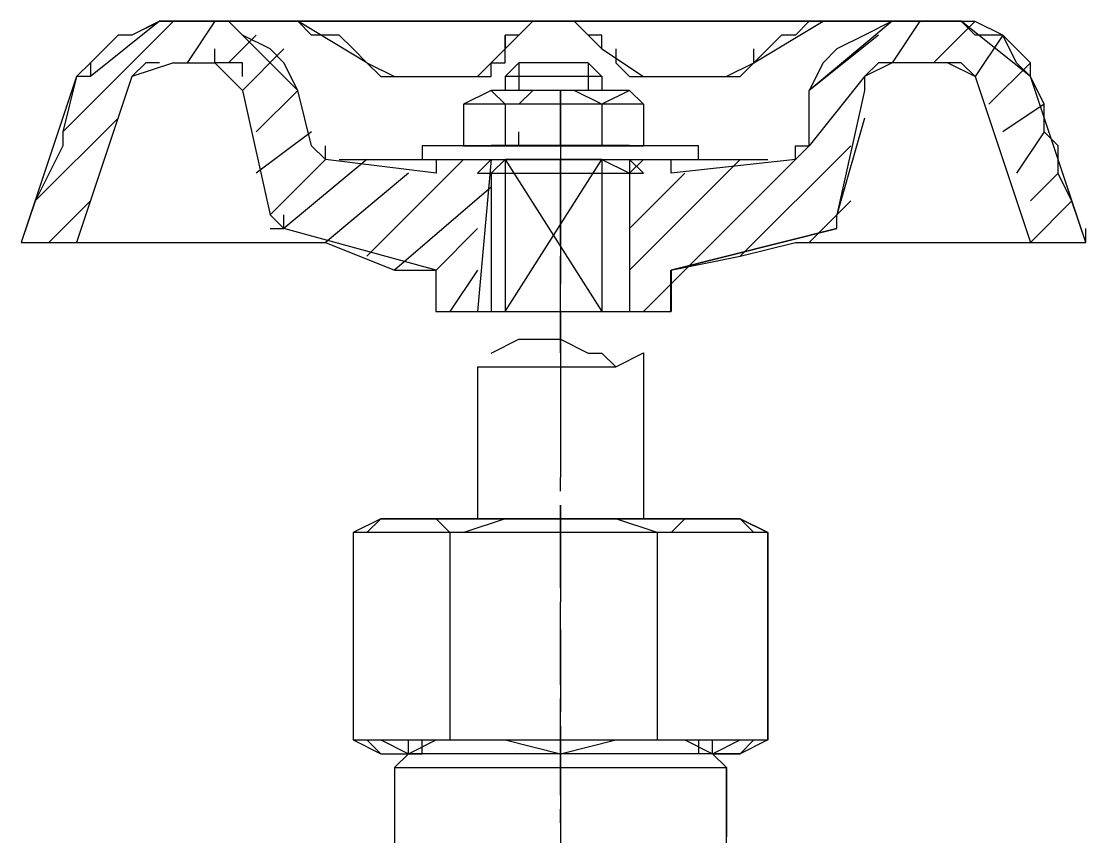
# Model space of a CAD drawing. Header units: millimetres. Extents: x -41310 to 13905, y 1865 to 89610.
# Drawn here: x 6081.9 to 6156.1, y 6088.6 to 6145.4 of the extents above; entities that cross this region are included whole.
import ezdxf

# ---------------------------------------------------------------- set-up
doc = ezdxf.new("R2010")
doc.units = ezdxf.units.MM
doc.layers.add('PDF_几何图形', color=7, linetype='Continuous')

msp = doc.modelspace()

# ---------------------------------------------------------------- linework, layer by layer
at = {"layer": 'PDF_几何图形', "extrusion": (-0.004685, -0.017452, 0.999837)}
for p, q in [((6092.47, 6145.439, 135.821), (6084.756, 6137.726, 135.65)), ((6091.505, 6145.439, 135.816), (6086.684, 6141.582, 135.726)), ((6091.504, 6145.434, 135.816), (6089.575, 6144.47, 135.79)), ((6091.505, 6145.439, 135.816), (6089.577, 6144.474, 135.79)), ((6148.396, 6145.434, 136.083), (6091.504, 6145.434, 135.816)), ((6091.505, 6145.439, 135.816), (6102.112, 6145.439, 135.866)), ((6146.469, 6145.439, 136.074), (6091.505, 6145.439, 135.816)), ((6095.363, 6145.439, 135.834), (6093.434, 6142.546, 135.775)), ((6096.327, 6145.439, 135.839), (6095.363, 6145.439, 135.834)), ((6097.291, 6144.474, 135.826), (6096.327, 6145.439, 135.839)), ((6101.149, 6140.617, 135.777), (6096.327, 6145.439, 135.839)), ((6105.97, 6142.546, 135.833), (6101.148, 6145.439, 135.861)), ((6102.113, 6144.474, 135.849), (6101.148, 6145.439, 135.861)), ((6102.112, 6145.439, 135.866), (6137.791, 6145.439, 136.033)), ((6117.541, 6145.439, 135.938), (6115.612, 6143.51, 135.895)), ((6117.541, 6145.439, 135.938), (6116.577, 6144.474, 135.917)), ((6120.434, 6145.439, 135.952), (6117.541, 6145.439, 135.938)), ((6119.469, 6145.439, 135.947), (6117.541, 6145.439, 135.938)), ((6119.469, 6145.439, 135.947), (6120.434, 6145.439, 135.952)), ((6122.362, 6143.51, 135.927), (6120.434, 6145.439, 135.952)), ((6121.398, 6144.474, 135.939), (6120.434, 6145.439, 135.952)), ((6132.97, 6142.546, 135.96), (6137.791, 6145.439, 136.033)), ((6136.826, 6145.439, 136.028), (6135.862, 6144.474, 136.007)), ((6142.612, 6145.439, 136.056), (6136.827, 6140.617, 135.944)), ((6146.469, 6145.438, 136.074), (6137.791, 6145.438, 136.033)), ((6142.612, 6145.439, 136.056), (6140.684, 6144.474, 136.03)), ((6144.541, 6145.439, 136.065), (6142.612, 6142.546, 136.005)), ((6148.398, 6145.439, 136.083), (6145.505, 6142.546, 136.019)), ((6147.433, 6145.439, 136.078), (6146.469, 6145.439, 136.074)), ((6148.398, 6144.474, 136.066), (6147.433, 6145.439, 136.078)), ((6152.255, 6141.582, 136.033), (6147.433, 6145.439, 136.078)), ((6150.325, 6144.47, 136.075), (6148.396, 6145.434, 136.083)), ((6088.611, 6144.47, 135.786), (6086.683, 6142.542, 135.743)), ((6088.613, 6144.474, 135.786), (6086.684, 6142.546, 135.743)), ((6089.575, 6144.47, 135.79), (6088.611, 6144.47, 135.786)), ((6089.577, 6144.474, 135.79), (6088.613, 6144.474, 135.786)), ((6098.255, 6144.475, 135.831), (6096.327, 6142.546, 135.788)), ((6099.22, 6143.51, 135.819), (6097.291, 6144.474, 135.826)), ((6104.041, 6144.474, 135.858), (6102.113, 6144.474, 135.849)), ((6105.005, 6143.51, 135.846), (6104.041, 6144.474, 135.858)), ((6115.612, 6143.51, 135.895), (6115.612, 6144.474, 135.912)), ((6116.577, 6144.474, 135.917), (6115.612, 6144.474, 135.912)), ((6115.612, 6144.474, 135.912), (6115.612, 6143.51, 135.895)), ((6122.362, 6144.474, 135.944), (6121.398, 6144.474, 135.939)), ((6122.362, 6143.51, 135.927), (6122.362, 6144.474, 135.944)), ((6134.898, 6144.474, 136.003), (6133.934, 6143.51, 135.981)), ((6135.862, 6144.474, 136.007), (6134.898, 6144.474, 136.003)), ((6141.648, 6144.475, 136.034), (6136.827, 6140.618, 135.944)), ((6140.684, 6144.474, 136.03), (6138.755, 6143.51, 136.004)), ((6150.326, 6144.475, 136.075), (6148.398, 6141.582, 136.015)), ((6150.326, 6144.474, 136.075), (6148.398, 6144.474, 136.066)), ((6152.253, 6142.542, 136.05), (6150.325, 6144.47, 136.075)), ((6151.291, 6142.546, 136.046), (6150.326, 6144.474, 136.075)), ((6095.363, 6142.546, 135.784), (6095.363, 6143.51, 135.801)), ((6100.184, 6143.51, 135.823), (6097.291, 6140.618, 135.759)), ((6100.184, 6142.546, 135.806), (6099.22, 6143.51, 135.819)), ((6105.97, 6142.546, 135.833), (6105.005, 6143.51, 135.846)), ((6115.612, 6143.51, 135.895), (6113.684, 6141.582, 135.853)), ((6115.613, 6142.546, 135.879), (6115.612, 6143.51, 135.895)), ((6122.362, 6143.51, 135.927), (6125.255, 6141.582, 135.907)), ((6123.327, 6143.51, 135.932), (6123.327, 6142.546, 135.915)), ((6132.97, 6142.546, 135.96), (6132.969, 6143.51, 135.977)), ((6133.934, 6143.51, 135.981), (6132.97, 6142.546, 135.96)), ((6138.755, 6143.51, 136.004), (6137.791, 6142.546, 135.983)), ((6086.683, 6142.542, 135.743), (6085.718, 6141.578, 135.722)), ((6086.684, 6142.546, 135.743), (6086.684, 6141.582, 135.726)), ((6092.47, 6142.546, 135.77), (6089.577, 6141.582, 135.74)), ((6090.541, 6142.546, 135.761), (6089.577, 6141.582, 135.74)), ((6091.506, 6142.546, 135.766), (6090.541, 6142.546, 135.761)), ((6092.47, 6142.546, 135.77), (6095.363, 6142.546, 135.784)), ((6096.327, 6142.546, 135.788), (6095.363, 6142.546, 135.784)), ((6095.363, 6142.546, 135.784), (6097.292, 6140.617, 135.759)), ((6097.291, 6142.546, 135.793), (6096.327, 6142.546, 135.788)), ((6097.291, 6141.582, 135.776), (6097.291, 6142.546, 135.793)), ((6101.149, 6140.617, 135.777), (6100.184, 6142.546, 135.806)), ((6105.97, 6142.546, 135.833), (6107.898, 6141.582, 135.826)), ((6105.97, 6142.546, 135.833), (6106.934, 6141.582, 135.821)), ((6114.648, 6141.582, 135.857), (6114.648, 6142.546, 135.874)), ((6114.648, 6142.546, 135.874), (6115.613, 6142.546, 135.879)), ((6116.577, 6142.546, 135.883), (6115.613, 6141.582, 135.862)), ((6116.577, 6142.546, 135.883), (6116.577, 6140.618, 135.849)), ((6121.398, 6142.546, 135.906), (6116.577, 6142.546, 135.883)), ((6121.398, 6142.546, 135.906), (6121.398, 6140.618, 135.872)), ((6121.398, 6142.546, 135.906), (6122.363, 6141.582, 135.893)), ((6123.327, 6142.546, 135.915), (6124.291, 6141.582, 135.902)), ((6131.041, 6141.582, 135.934), (6132.97, 6142.546, 135.96)), ((6132.005, 6141.582, 135.939), (6132.97, 6142.546, 135.96)), ((6137.791, 6142.546, 135.983), (6136.827, 6140.617, 135.944)), ((6141.648, 6142.546, 136.001), (6140.684, 6141.582, 135.979)), ((6142.612, 6142.546, 136.005), (6140.684, 6141.582, 135.979)), ((6142.612, 6142.546, 136.005), (6141.648, 6142.546, 136.001)), ((6146.469, 6142.546, 136.023), (6142.612, 6142.546, 136.005)), ((6147.434, 6142.546, 136.028), (6146.469, 6142.546, 136.023)), ((6148.398, 6141.582, 136.015), (6146.469, 6142.546, 136.023)), ((6148.398, 6141.582, 136.015), (6147.434, 6142.546, 136.028)), ((6152.255, 6142.546, 136.05), (6149.362, 6139.654, 135.986)), ((6152.255, 6141.582, 136.033), (6151.291, 6142.546, 136.046)), ((6152.253, 6141.578, 136.033), (6152.253, 6142.542, 136.05)), ((6085.72, 6141.582, 135.722), (6081.864, 6130.012, 135.502)), ((6085.718, 6141.578, 135.722), (6084.755, 6137.721, 135.65)), ((6086.684, 6141.582, 135.726), (6085.72, 6141.582, 135.722)), ((6089.577, 6141.582, 135.74), (6085.721, 6130.012, 135.52)), ((6106.934, 6141.582, 135.821), (6107.898, 6141.582, 135.826)), ((6107.898, 6141.582, 135.826), (6113.684, 6141.582, 135.853)), ((6113.684, 6141.582, 135.853), (6114.648, 6141.582, 135.857)), ((6115.613, 6141.582, 135.862), (6115.613, 6140.618, 135.845)), ((6122.363, 6141.582, 135.893), (6115.613, 6141.582, 135.862)), ((6122.363, 6141.582, 135.893), (6122.363, 6140.618, 135.877)), ((6124.291, 6141.582, 135.902), (6125.255, 6141.582, 135.907)), ((6125.255, 6141.582, 135.907), (6131.041, 6141.582, 135.934)), ((6131.041, 6141.582, 135.934), (6132.005, 6141.582, 135.939)), ((6140.684, 6141.582, 135.979), (6136.827, 6136.761, 135.877)), ((6140.684, 6141.582, 135.979), (6140.684, 6140.617, 135.962)), ((6148.398, 6141.582, 136.015), (6152.256, 6130.012, 135.832)), ((6153.218, 6139.649, 136.004), (6152.253, 6141.578, 136.033)), ((6156.113, 6130.012, 135.85), (6152.255, 6141.582, 136.033)), ((6097.292, 6140.617, 135.759), (6099.221, 6131.94, 135.617)), ((6101.149, 6140.618, 135.777), (6098.256, 6137.726, 135.713)), ((6102.113, 6136.761, 135.714), (6101.149, 6140.617, 135.777)), ((6114.648, 6140.617, 135.84), (6112.72, 6139.654, 135.815)), ((6124.291, 6140.618, 135.886), (6114.648, 6140.618, 135.84)), ((6115.613, 6139.654, 135.828), (6114.648, 6140.617, 135.84)), ((6117.541, 6140.617, 135.854), (6116.577, 6139.654, 135.833)), ((6119.47, 6140.617, 135.863), (6117.541, 6140.617, 135.854)), ((6120.434, 6140.617, 135.868), (6119.47, 6140.617, 135.863)), ((6119.47, 6137.726, 135.813), (6119.47, 6140.617, 135.863)), ((6119.47, 6140.617, 135.863), (6119.47, 6133.869, 135.745)), ((6122.363, 6139.654, 135.86), (6120.434, 6140.617, 135.868)), ((6124.291, 6140.617, 135.886), (6122.363, 6139.654, 135.86)), ((6125.256, 6139.654, 135.873), (6124.291, 6140.617, 135.886)), ((6136.827, 6136.761, 135.877), (6136.827, 6140.617, 135.944)), ((6140.684, 6140.618, 135.962), (6138.756, 6131.94, 135.802)), ((6115.613, 6139.654, 135.828), (6112.72, 6139.654, 135.815)), ((6112.72, 6139.654, 135.815), (6112.72, 6136.762, 135.764)), ((6116.577, 6139.654, 135.833), (6115.613, 6139.654, 135.828)), ((6115.613, 6139.654, 135.828), (6115.613, 6136.762, 135.778)), ((6122.363, 6139.654, 135.86), (6116.577, 6139.654, 135.833)), ((6125.256, 6139.654, 135.873), (6122.363, 6139.654, 135.86)), ((6122.363, 6139.654, 135.86), (6122.363, 6136.762, 135.809)), ((6125.256, 6139.654, 135.873), (6125.256, 6136.762, 135.823)), ((6153.22, 6139.654, 136.004), (6150.327, 6137.726, 135.957)), ((6153.218, 6137.721, 135.971), (6153.218, 6139.649, 136.004)), ((6088.613, 6138.69, 135.685), (6082.828, 6132.905, 135.557)), ((6140.684, 6138.69, 135.929), (6138.756, 6131.94, 135.802)), ((6084.755, 6137.721, 135.65), (6084.755, 6136.757, 135.633)), ((6102.113, 6137.726, 135.731), (6098.256, 6134.833, 135.663)), ((6116.577, 6136.761, 135.782), (6116.577, 6137.726, 135.799)), ((6119.47, 6136.761, 135.796), (6119.47, 6137.726, 135.813)), ((6153.22, 6137.726, 135.971), (6151.291, 6134.833, 135.911)), ((6154.182, 6136.757, 135.958), (6153.218, 6137.721, 135.971)), ((6084.755, 6136.757, 135.633), (6082.826, 6132.9, 135.557)), ((6102.113, 6136.761, 135.714), (6103.078, 6135.797, 135.702)), ((6103.078, 6135.797, 135.702), (6102.113, 6136.761, 135.714)), ((6103.078, 6135.797, 135.702), (6103.077, 6136.761, 135.719)), ((6114.649, 6136.761, 135.773), (6109.827, 6136.761, 135.751)), ((6109.827, 6136.761, 135.751), (6109.827, 6135.797, 135.734)), ((6112.72, 6136.761, 135.764), (6115.613, 6136.761, 135.778)), ((6112.72, 6136.761, 135.764), (6114.649, 6136.761, 135.773)), ((6124.292, 6136.762, 135.818), (6114.649, 6136.762, 135.773)), ((6114.649, 6136.761, 135.773), (6115.613, 6136.761, 135.778)), ((6115.613, 6136.761, 135.778), (6122.363, 6136.761, 135.809)), ((6116.577, 6136.761, 135.782), (6117.542, 6136.761, 135.787)), ((6117.542, 6136.761, 135.787), (6119.47, 6136.761, 135.796)), ((6119.47, 6136.761, 135.796), (6120.434, 6136.761, 135.8)), ((6120.434, 6136.761, 135.8), (6122.363, 6136.761, 135.809)), ((6122.363, 6136.761, 135.809), (6125.256, 6136.761, 135.823)), ((6122.363, 6136.761, 135.809), (6124.292, 6136.761, 135.818)), ((6124.292, 6136.761, 135.818), (6125.256, 6136.761, 135.823)), ((6129.113, 6136.761, 135.841), (6124.292, 6136.761, 135.818)), ((6129.113, 6135.797, 135.824), (6129.113, 6136.761, 135.841)), ((6139.72, 6136.761, 135.891), (6132.006, 6129.048, 135.72)), ((6135.863, 6135.797, 135.856), (6136.827, 6136.761, 135.877)), ((6135.863, 6135.797, 135.856), (6135.863, 6136.761, 135.873)), ((6135.863, 6136.761, 135.873), (6136.827, 6136.761, 135.877)), ((6154.183, 6134.829, 135.925), (6154.182, 6136.757, 135.958)), ((6103.078, 6135.797, 135.702), (6099.221, 6131.941, 135.617)), ((6105.97, 6135.797, 135.716), (6100.185, 6130.977, 135.604)), ((6110.792, 6134.833, 135.721), (6103.078, 6135.797, 135.702)), ((6104.042, 6135.797, 135.707), (6133.934, 6135.797, 135.847)), ((6112.72, 6135.797, 135.747), (6105.971, 6129.048, 135.598)), ((6110.792, 6135.797, 135.738), (6110.792, 6134.833, 135.721)), ((6114.649, 6135.797, 135.756), (6113.685, 6134.833, 135.735)), ((6114.649, 6135.797, 135.756), (6113.686, 6125.192, 135.567)), ((6115.613, 6135.797, 135.761), (6114.649, 6134.833, 135.739)), ((6114.649, 6135.797, 135.756), (6124.292, 6135.797, 135.801)), ((6115.613, 6135.797, 135.761), (6122.364, 6125.191, 135.607)), ((6115.613, 6135.797, 135.761), (6115.614, 6125.191, 135.576)), ((6122.363, 6135.797, 135.792), (6115.613, 6135.797, 135.761)), ((6122.363, 6135.797, 135.792), (6115.613, 6135.797, 135.761)), ((6115.614, 6125.191, 135.576), (6122.363, 6135.797, 135.792)), ((6119.471, 6130.012, 135.678), (6119.47, 6135.797, 135.779)), ((6122.363, 6135.797, 135.792), (6122.364, 6125.191, 135.607)), ((6122.363, 6135.797, 135.792), (6124.292, 6134.833, 135.785)), ((6132.006, 6135.797, 135.838), (6124.292, 6128.084, 135.667)), ((6125.256, 6135.797, 135.806), (6124.292, 6134.833, 135.785)), ((6124.292, 6135.797, 135.801), (6124.293, 6125.192, 135.616)), ((6124.292, 6135.797, 135.801), (6125.256, 6134.833, 135.789)), ((6135.863, 6135.797, 135.856), (6125.257, 6125.192, 135.621)), ((6127.184, 6135.797, 135.815), (6127.184, 6134.833, 135.798)), ((6135.863, 6135.797, 135.856), (6127.185, 6134.833, 135.798)), ((6108.863, 6134.833, 135.712), (6103.078, 6130.012, 135.601)), ((6113.685, 6134.833, 135.735), (6125.256, 6134.833, 135.789)), ((6114.649, 6134.833, 135.739), (6114.65, 6125.191, 135.571)), ((6124.292, 6134.833, 135.785), (6124.292, 6125.192, 135.616)), ((6128.149, 6134.833, 135.803), (6124.292, 6130.977, 135.717)), ((6154.184, 6134.833, 135.925), (6152.256, 6132.905, 135.882)), ((6155.147, 6132.9, 135.895), (6154.183, 6134.829, 135.925)), ((6154.183, 6134.829, 135.925), (6154.183, 6134.829, 135.925)), ((6114.649, 6133.869, 135.723), (6107.9, 6128.084, 135.59)), ((6119.47, 6133.869, 135.745), (6119.47, 6132.905, 135.728)), ((6082.826, 6132.9, 135.557), (6081.862, 6130.008, 135.502)), ((6086.685, 6132.905, 135.575), (6083.792, 6130.012, 135.511)), ((6119.47, 6132.905, 135.728), (6119.471, 6127.12, 135.627)), ((6139.72, 6132.905, 135.823), (6136.828, 6130.012, 135.759)), ((6155.149, 6132.905, 135.896), (6152.256, 6130.012, 135.832)), ((6156.111, 6130.008, 135.85), (6155.147, 6132.9, 135.895)), ((6100.185, 6130.977, 135.604), (6099.221, 6131.94, 135.617)), ((6100.185, 6130.977, 135.604), (6100.185, 6131.94, 135.621)), ((6138.756, 6130.977, 135.785), (6138.756, 6131.94, 135.802)), ((6138.756, 6130.977, 135.785), (6138.756, 6131.94, 135.802)), ((6099.221, 6130.977, 135.6), (6100.185, 6130.977, 135.604)), ((6110.792, 6128.084, 135.604), (6100.185, 6130.977, 135.604)), ((6113.685, 6130.977, 135.668), (6110.792, 6128.084, 135.604)), ((6127.185, 6128.084, 135.68), (6138.756, 6130.977, 135.785)), ((6138.756, 6130.976, 135.785), (6127.185, 6128.084, 135.68)), ((6156.113, 6130.012, 135.85), (6156.113, 6130.977, 135.866)), ((6081.862, 6130.008, 135.502), (6102.112, 6130.008, 135.596)), ((6081.864, 6130.012, 135.502), (6102.114, 6130.012, 135.597)), ((6102.112, 6130.008, 135.596), (6103.076, 6130.008, 135.601)), ((6103.076, 6130.008, 135.601), (6107.898, 6128.08, 135.59)), ((6132.005, 6129.044, 135.72), (6135.862, 6130.008, 135.755)), ((6135.862, 6130.008, 135.755), (6156.111, 6130.008, 135.85)), ((6135.863, 6130.012, 135.755), (6156.113, 6130.012, 135.85)), ((6119.471, 6123.263, 135.56), (6119.471, 6129.048, 135.661)), ((6127.183, 6128.08, 135.68), (6132.005, 6129.044, 135.72)), ((6107.898, 6128.08, 135.59), (6110.791, 6128.08, 135.603)), ((6110.791, 6128.08, 135.603), (6110.791, 6125.187, 135.553)), ((6110.793, 6125.191, 135.553), (6110.792, 6128.084, 135.604)), ((6113.685, 6128.084, 135.617), (6111.757, 6125.192, 135.558)), ((6127.184, 6125.187, 135.63), (6127.183, 6128.08, 135.68)), ((6127.185, 6128.084, 135.68), (6127.185, 6125.192, 135.63)), ((6119.471, 6126.156, 135.611), (6119.471, 6127.12, 135.627)), ((6110.791, 6125.187, 135.553), (6125.255, 6125.187, 135.621)), ((6110.793, 6125.192, 135.553), (6114.65, 6125.192, 135.571)), ((6111.757, 6125.191, 135.558), (6125.257, 6125.191, 135.621)), ((6114.65, 6125.191, 135.571), (6124.292, 6125.191, 135.616)), ((6119.471, 6125.191, 135.594), (6119.471, 6120.371, 135.51)), ((6119.471, 6125.191, 135.594), (6119.472, 6119.407, 135.493)), ((6124.292, 6125.192, 135.616), (6127.185, 6125.192, 135.63)), ((6125.255, 6125.187, 135.621), (6127.184, 6125.187, 135.63)), ((6114.65, 6122.295, 135.521), (6116.579, 6123.259, 135.546)), ((6116.579, 6123.259, 135.546), (6117.543, 6123.259, 135.551)), ((6117.543, 6123.259, 135.551), (6118.507, 6123.259, 135.555)), ((6118.507, 6123.259, 135.555), (6119.472, 6123.259, 135.56)), ((6119.471, 6122.299, 135.543), (6119.471, 6123.263, 135.56)), ((6119.472, 6123.259, 135.56), (6121.4, 6122.295, 135.552)), ((6121.4, 6122.295, 135.552), (6122.365, 6122.295, 135.557)), ((6122.365, 6122.295, 135.557), (6123.329, 6121.331, 135.544)), ((6123.329, 6121.335, 135.545), (6125.257, 6122.299, 135.57)), ((6125.257, 6122.299, 135.57), (6125.258, 6110.729, 135.368)), ((6113.686, 6121.335, 135.499), (6123.329, 6121.335, 135.545)), ((6113.686, 6121.335, 135.499), (6113.687, 6110.729, 135.314)), ((6119.472, 6119.407, 135.493), (6119.472, 6113.622, 135.392)), ((6119.472, 6112.658, 135.375), (6119.472, 6113.622, 135.392)), ((6119.472, 6111.694, 135.358), (6119.473, 6107.837, 135.291)), ((6119.473, 6106.873, 135.274), (6119.472, 6111.694, 135.358)), ((6106.937, 6110.729, 135.283), (6105.008, 6109.765, 135.257)), ((6106.937, 6110.729, 135.283), (6105.008, 6109.765, 135.257)), ((6106.936, 6110.73, 135.283), (6105.972, 6109.766, 135.261)), ((6132.008, 6110.73, 135.4), (6106.936, 6110.73, 135.283)), ((6106.937, 6110.729, 135.283), (6132.008, 6110.729, 135.4)), ((6108.865, 6110.729, 135.292), (6106.937, 6110.729, 135.283)), ((6110.794, 6110.729, 135.301), (6108.865, 6110.729, 135.292)), ((6111.758, 6109.765, 135.288), (6110.794, 6110.729, 135.301)), ((6115.615, 6110.729, 135.323), (6112.722, 6109.765, 135.293)), ((6113.687, 6110.729, 135.314), (6125.258, 6110.729, 135.368)), ((6119.472, 6110.729, 135.341), (6115.615, 6110.729, 135.323)), ((6123.329, 6110.729, 135.359), (6119.472, 6110.729, 135.341)), ((6126.222, 6109.765, 135.356), (6123.329, 6110.729, 135.359)), ((6128.151, 6110.729, 135.382), (6127.187, 6109.765, 135.361)), ((6130.079, 6110.729, 135.391), (6128.151, 6110.729, 135.382)), ((6132.008, 6110.729, 135.4), (6130.079, 6110.729, 135.391)), ((6132.972, 6109.766, 135.388), (6132.008, 6110.73, 135.4)), ((6133.936, 6109.765, 135.392), (6132.008, 6110.729, 135.4)), ((6132.008, 6110.729, 135.4), (6133.936, 6109.765, 135.392)), ((6105.972, 6109.766, 135.261), (6105.008, 6109.766, 135.257)), ((6105.008, 6109.766, 135.257), (6105.009, 6095.304, 135.004)), ((6111.758, 6109.765, 135.288), (6105.008, 6109.765, 135.257)), ((6105.008, 6109.765, 135.257), (6105.009, 6095.303, 135.004)), ((6111.758, 6109.765, 135.288), (6111.759, 6095.303, 135.036)), ((6112.722, 6109.765, 135.293), (6111.758, 6109.765, 135.288)), ((6126.222, 6109.765, 135.356), (6112.722, 6109.765, 135.293)), ((6126.222, 6109.765, 135.356), (6126.224, 6095.303, 135.104)), ((6127.187, 6109.765, 135.361), (6126.222, 6109.765, 135.356)), ((6133.936, 6109.765, 135.392), (6127.187, 6109.765, 135.361)), ((6133.936, 6109.766, 135.392), (6132.972, 6109.766, 135.388)), ((6133.937, 6095.304, 135.14), (6133.936, 6109.766, 135.392)), ((6133.936, 6109.765, 135.392), (6133.938, 6095.303, 135.14)), ((6119.473, 6107.837, 135.291), (6119.473, 6104.945, 135.24)), ((6119.473, 6105.908, 135.257), (6119.473, 6106.873, 135.274)), ((6119.473, 6099.16, 135.139), (6119.473, 6104.945, 135.24)), ((6119.473, 6103.981, 135.224), (6119.473, 6104.945, 135.24)), ((6119.473, 6103.017, 135.207), (6119.473, 6097.232, 135.106)), ((6119.474, 6092.41, 135.022), (6119.473, 6098.196, 135.123)), ((6119.473, 6096.268, 135.089), (6119.474, 6090.483, 134.988)), ((6119.473, 6096.268, 135.089), (6119.474, 6092.41, 135.022)), ((6105.009, 6095.304, 135.004), (6105.973, 6095.304, 135.009)), ((6105.009, 6095.303, 135.004), (6106.938, 6095.303, 135.013)), ((6105.009, 6095.303, 135.004), (6111.759, 6095.303, 135.036)), ((6105.009, 6095.303, 135.004), (6106.938, 6094.339, 134.996)), ((6105.973, 6095.304, 135.009), (6106.938, 6094.339, 134.996)), ((6106.938, 6095.303, 135.013), (6108.867, 6094.339, 135.006)), ((6108.867, 6094.339, 135.006), (6110.795, 6095.303, 135.031)), ((6108.871, 6094.339, 135.006), (6108.871, 6095.304, 135.022)), ((6109.831, 6094.339, 135.01), (6109.831, 6095.303, 135.027)), ((6110.795, 6095.303, 135.031), (6111.759, 6095.303, 135.036)), ((6111.759, 6095.303, 135.036), (6126.223, 6095.303, 135.104)), ((6112.724, 6095.303, 135.04), (6115.616, 6095.303, 135.054)), ((6115.616, 6095.303, 135.054), (6119.474, 6094.339, 135.055)), ((6119.474, 6094.339, 135.055), (6123.331, 6095.303, 135.09)), ((6123.331, 6095.303, 135.09), (6126.223, 6095.303, 135.104)), ((6126.223, 6095.303, 135.104), (6133.938, 6095.303, 135.14)), ((6127.188, 6095.303, 135.108), (6128.152, 6095.303, 135.113)), ((6128.152, 6095.303, 135.113), (6130.081, 6094.339, 135.105)), ((6129.116, 6094.339, 135.1), (6129.116, 6095.303, 135.117)), ((6130.081, 6094.339, 135.105), (6132.009, 6095.303, 135.131)), ((6130.085, 6094.339, 135.105), (6130.085, 6095.304, 135.122)), ((6132.009, 6094.339, 135.114), (6132.973, 6095.304, 135.135)), ((6132.009, 6095.303, 135.131), (6133.938, 6095.303, 135.14)), ((6133.938, 6095.303, 135.14), (6132.009, 6094.339, 135.114)), ((6132.973, 6095.304, 135.135), (6133.937, 6095.304, 135.14)), ((6106.938, 6094.339, 134.996), (6108.867, 6094.339, 135.006)), ((6106.938, 6094.339, 134.996), (6108.866, 6094.339, 135.006)), ((6108.866, 6094.339, 135.006), (6107.902, 6093.375, 134.984)), ((6108.871, 6094.339, 135.006), (6107.907, 6093.375, 134.984)), ((6108.867, 6094.339, 135.006), (6109.831, 6094.339, 135.01)), ((6130.081, 6094.339, 135.105), (6108.867, 6094.339, 135.006)), ((6130.081, 6094.339, 135.105), (6129.116, 6094.339, 135.1)), ((6131.045, 6093.375, 135.093), (6130.08, 6094.339, 135.105)), ((6130.08, 6094.339, 135.105), (6132.009, 6094.339, 135.114)), ((6132.009, 6094.339, 135.114), (6130.081, 6094.339, 135.105)), ((6131.045, 6093.375, 135.093), (6130.081, 6094.339, 135.105)), ((6107.902, 6093.375, 134.984), (6131.045, 6093.375, 135.093)), ((6107.902, 6093.375, 134.984), (6107.903, 6088.555, 134.9)), ((6107.907, 6093.375, 134.984), (6107.907, 6088.555, 134.9)), ((6131.045, 6088.555, 135.008), (6131.045, 6093.375, 135.093)), ((6131.045, 6093.375, 135.093), (6131.045, 6093.375, 135.093)), ((6131.05, 6093.375, 135.093), (6131.05, 6088.555, 135.008)), ((6119.474, 6091.447, 135.005), (6119.474, 6092.41, 135.022)), ((6119.474, 6090.483, 134.988), (6119.474, 6084.698, 134.887)), ((6119.474, 6089.519, 134.971), (6119.474, 6090.483, 134.988)), ((6107.903, 6088.555, 134.9), (6107.903, 6087.59, 134.883)), ((6131.045, 6087.59, 134.992), (6131.045, 6088.555, 135.008))]:
    msp.add_line(p, q, dxfattribs=at)

doc.saveas('drawing.dxf')
